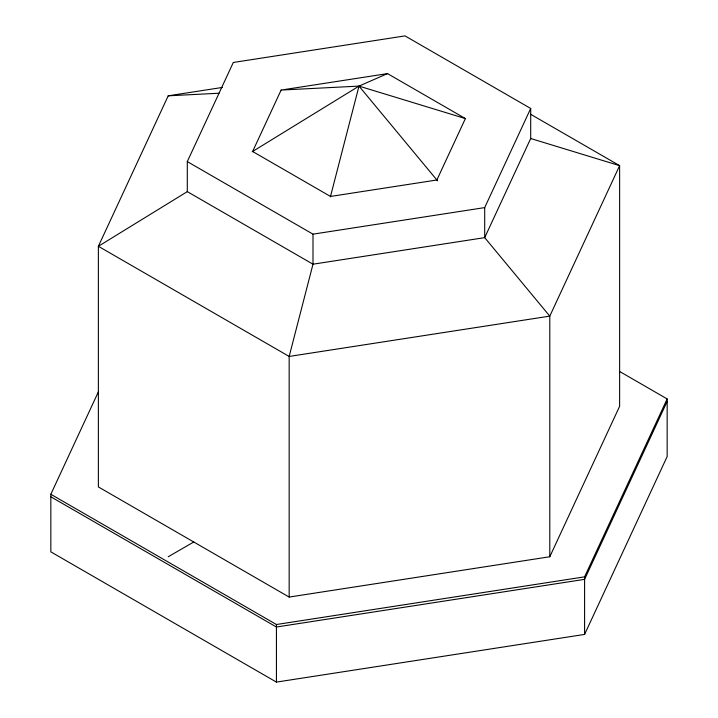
<?xml version="1.0" encoding="UTF-8"?>
<svg xmlns="http://www.w3.org/2000/svg" width="718" height="718" viewBox="0 0 718 718"><rect width="100%" height="100%" fill="white"/><g stroke="black" fill="none" stroke-linecap="round" stroke-linejoin="round"><path stroke-width="1.08" d="M330.388 196.867L359 86.106L387.63 73.559M222.32 87.443L168.209 95.817L98.375 246.292L98.375 486.921L289.166 597.071L549.791 556.755L619.625 406.289L619.625 165.652L530.521 114.207M187.299 161.595L233.305 62.466L405.006 35.9L530.701 108.472L530.701 138.511L484.695 237.64L312.994 264.197L187.299 191.634L187.299 161.595L312.994 234.158L484.695 207.601L530.701 108.472M619.724 371.538L667.166 398.93L667.166 456.513L584.587 634.425L276.43 682.1L50.834 551.855L50.834 494.28L98.492 391.597M281.124 90.064L252.619 151.489L330.495 196.445L436.876 179.994L465.381 118.569L387.505 73.613L281.124 90.064L359 86.106L465.641 118.649M584.587 634.425L584.587 576.85L667.166 398.93M667.166 401.434L584.587 579.354L276.43 627.02L50.834 496.784M187.299 191.634L98.375 246.292L289.166 356.442L549.791 316.126L619.625 165.652L530.701 138.511M252.162 151.767L359 86.106L437.558 180.81M168.209 556.755L193.77 542M50.834 494.28L276.43 624.516L584.587 576.85M168.209 95.817L218.963 93.232M549.791 556.755L549.791 316.126L484.695 237.64L484.695 207.601M312.994 234.158L312.994 264.197L289.166 356.442L289.166 597.071M276.43 624.516L276.43 682.1"/></g></svg>
